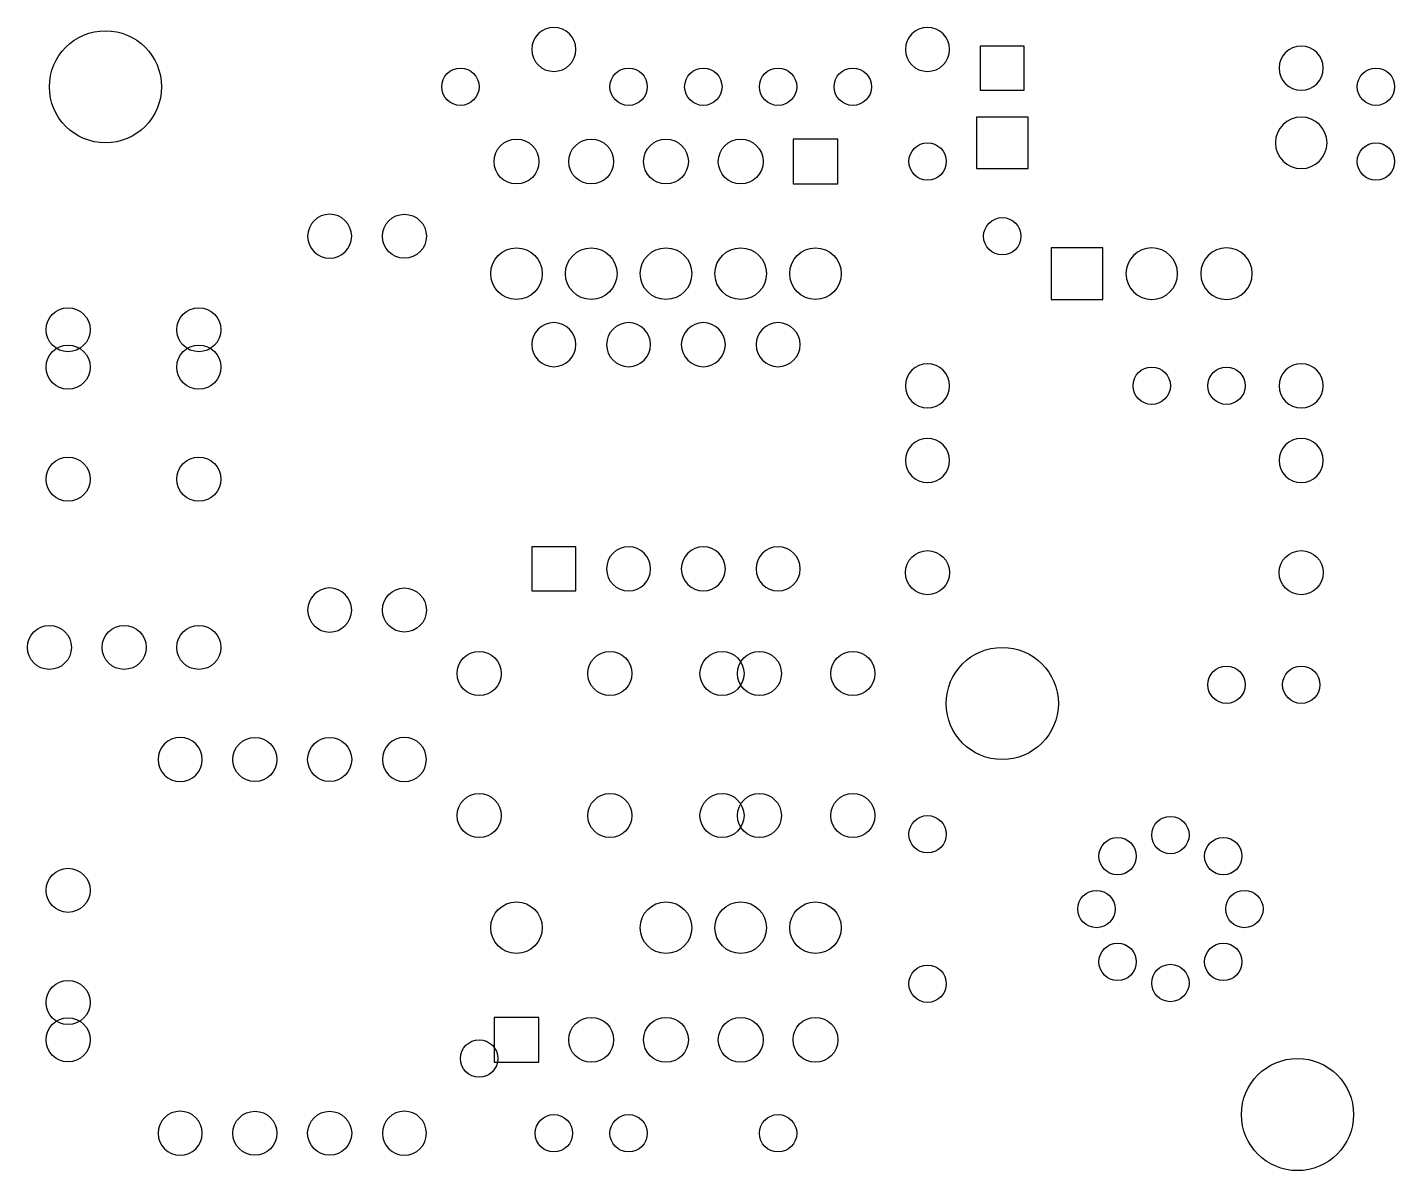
# Model space of a CAD drawing. Extents: x 185.3 to 231.8, y -159.4 to -120.5.
import ezdxf

# ---------------------------------------------------------------- set-up
doc = ezdxf.new("R2010")
doc.units = 0
doc.header["$MEASUREMENT"] = 0
doc.layers.add('BLACK', color=250, linetype='CONTINUOUS')

msp = doc.modelspace()

# ---------------------------------------------------------------- linework, layer by layer
at = {"layer": 'BLACK'}
for p, q in [((219.189, -121.171), (217.691, -121.171)), ((217.691, -121.171), (217.691, -122.669)), ((219.189, -122.669), (219.189, -121.171)), ((217.691, -122.669), (219.189, -122.669)), ((219.316, -123.584), (217.564, -123.584)), ((217.564, -123.584), (217.564, -125.336)), ((219.316, -125.336), (219.316, -123.584)), ((212.852, -124.333), (211.328, -124.333)), ((211.328, -124.333), (211.328, -125.857)), ((212.852, -125.857), (212.852, -124.333)), ((217.564, -125.336), (219.316, -125.336)), ((211.328, -125.857), (212.852, -125.857)), ((221.856, -128.029), (220.104, -128.029)), ((220.104, -128.029), (220.104, -129.781)), ((221.856, -129.781), (221.856, -128.029)), ((220.104, -129.781), (221.856, -129.781)), ((202.451, -138.189), (202.451, -139.687)), ((203.949, -138.189), (202.451, -138.189)), ((203.949, -139.687), (203.949, -138.189)), ((202.451, -139.687), (203.949, -139.687)), ((201.168, -154.178), (201.168, -155.702)), ((202.692, -154.178), (201.168, -154.178)), ((202.692, -155.702), (202.692, -154.178)), ((201.168, -155.702), (202.692, -155.702))]:
    msp.add_line(p, q, dxfattribs=at)
for centre, radius in [((187.96, -122.555), 1.905), ((200.025, -122.555), 0.635), ((205.74, -122.555), 0.635), ((208.28, -122.555), 0.635), ((210.82, -122.555), 0.635), ((213.36, -122.555), 0.635), ((231.14, -122.555), 0.635), ((201.93, -125.095), 0.762), ((204.47, -125.095), 0.762), ((207.01, -125.095), 0.762), ((209.55, -125.095), 0.762), ((215.9, -125.095), 0.635), ((231.14, -125.095), 0.635), ((198.12, -127.635), 0.749), ((218.44, -127.635), 0.635), ((201.93, -128.905), 0.876), ((204.47, -128.905), 0.876), ((207.01, -128.905), 0.876), ((209.55, -128.905), 0.876), ((212.09, -128.905), 0.876), ((186.69, -130.81), 0.749), ((191.135, -130.81), 0.749), ((186.69, -132.08), 0.749), ((191.135, -132.08), 0.749), ((223.52, -132.715), 0.635), ((226.06, -132.715), 0.635), ((186.69, -135.89), 0.749), ((191.135, -135.89), 0.749), ((215.9, -139.065), 0.749), ((228.6, -139.065), 0.749), ((198.12, -140.335), 0.749), ((186.055, -141.605), 0.749), ((188.595, -141.605), 0.749), ((191.135, -141.605), 0.749), ((218.44, -143.51), 1.905), ((200.66, -142.494), 0.749), ((205.105, -142.494), 0.749), ((208.915, -142.494), 0.749), ((210.185, -142.494), 0.749), ((213.36, -142.494), 0.749), ((226.06, -142.875), 0.635), ((228.6, -142.875), 0.635), ((193.04, -145.415), 0.749), ((195.58, -145.415), 0.749), ((200.66, -147.32), 0.749), ((205.105, -147.32), 0.749), ((208.915, -147.32), 0.749), ((210.185, -147.32), 0.749), ((213.36, -147.32), 0.749), ((215.9, -147.955), 0.635), ((224.155, -147.981), 0.635), ((222.359, -148.699), 0.635), ((225.951, -148.699), 0.635), ((186.69, -149.86), 0.749), ((221.641, -150.495), 0.635), ((226.669, -150.495), 0.635), ((201.93, -151.13), 0.876), ((207.01, -151.13), 0.876), ((209.55, -151.13), 0.876), ((212.09, -151.13), 0.876), ((222.359, -152.291), 0.635), ((225.951, -152.291), 0.635), ((215.9, -153.035), 0.635), ((224.155, -153.009), 0.635), ((186.69, -153.67), 0.749), ((186.69, -154.94), 0.749), ((204.47, -154.94), 0.762), ((207.01, -154.94), 0.762), ((209.55, -154.94), 0.762), ((212.09, -154.94), 0.762), ((200.66, -155.575), 0.635), ((228.473, -157.48), 1.905), ((193.04, -158.115), 0.749), ((195.58, -158.115), 0.749), ((203.2, -158.115), 0.635), ((205.74, -158.115), 0.635), ((210.82, -158.115), 0.635)]:
    msp.add_circle(centre, radius, dxfattribs=at)
for centre, radius, start, end in [((203.2, -121.285), 0.749, 360, 540), ((215.9, -121.285), 0.749, 360, 540), ((228.6, -121.92), 0.749, 360, 540), ((203.2, -121.285), 0.749, 180, 360), ((215.9, -121.285), 0.749, 180, 360), ((228.6, -121.92), 0.749, 180, 360), ((228.6, -124.46), 0.876, 360, 540), ((228.6, -124.46), 0.876, 180, 360), ((195.58, -127.635), 0.749, 90, 270), ((195.58, -127.635), 0.749, 270, 450), ((223.52, -128.905), 0.876, 90, 270), ((223.52, -128.905), 0.876, 270, 450), ((226.06, -128.905), 0.876, 90, 270), ((226.06, -128.905), 0.876, 270, 450), ((203.2, -131.318), 0.749, 0, 180), ((205.74, -131.318), 0.749, 0, 180), ((208.28, -131.318), 0.749, 0, 180), ((210.82, -131.318), 0.749, 0, 180), ((203.2, -131.318), 0.749, 180, 360), ((205.74, -131.318), 0.749, 180, 360), ((208.28, -131.318), 0.749, 180, 360), ((210.82, -131.318), 0.749, 180, 360), ((215.9, -132.715), 0.749, 0, 180), ((228.6, -132.715), 0.749, 0, 180), ((215.9, -132.715), 0.749, 180, 360), ((228.6, -132.715), 0.749, 180, 360), ((215.9, -135.255), 0.749, 0, 180), ((228.6, -135.255), 0.749, 0, 180), ((215.9, -135.255), 0.749, 180, 360), ((228.6, -135.255), 0.749, 180, 360), ((205.74, -138.938), 0.749, 0, 180), ((208.28, -138.938), 0.749, 0, 180), ((210.82, -138.938), 0.749, 0, 180), ((205.74, -138.938), 0.749, 180, 360), ((208.28, -138.938), 0.749, 180, 360), ((210.82, -138.938), 0.749, 180, 360), ((195.58, -140.335), 0.749, 90, 270), ((195.58, -140.335), 0.749, 270, 450), ((190.5, -145.415), 0.749, 90, 270), ((190.5, -145.415), 0.749, 270, 450), ((198.12, -145.415), 0.749, 450, 630), ((198.12, -145.415), 0.749, 270, 450), ((190.5, -158.115), 0.749, 90, 270), ((190.5, -158.115), 0.749, 270, 450), ((198.12, -158.115), 0.749, 450, 630), ((198.12, -158.115), 0.749, 270, 450)]:
    msp.add_arc(centre, radius, start, end, dxfattribs=at)

doc.saveas('drawing.dxf')
